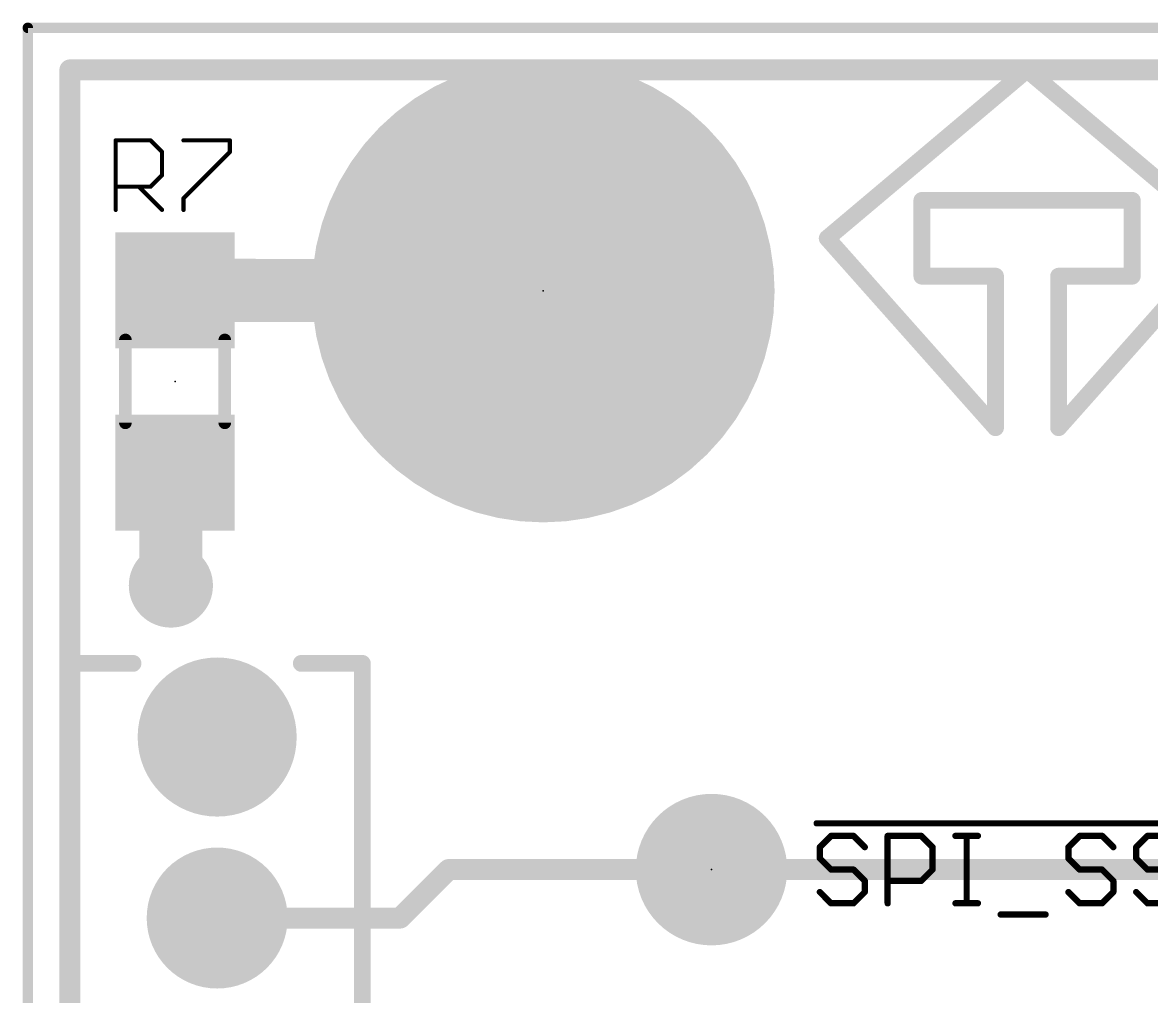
# Model space of a CAD drawing. Extents: x -19 to 124, y 0 to 88.
# Drawn here: x -0.06 to 13.57, y 70.86 to 82.61 of the extents above; entities that cross this region are included whole.
import ezdxf

# ---------------------------------------------------------------- set-up
doc = ezdxf.new("R2010")
doc.units = 0
for name, color, linetype in [('1', 12, 'CONTINUOUS'), ('16', 132, 'CONTINUOUS'), ('17', 110, 'CONTINUOUS'), ('18', 110, 'CONTINUOUS'), ('2', 110, 'CONTINUOUS'), ('20', 53, 'CONTINUOUS'), ('21', 253, 'CONTINUOUS'), ('23', 53, 'CONTINUOUS'), ('25', 253, 'CONTINUOUS')]:
    doc.layers.add(name, color=color, linetype=linetype)

# ---------------------------------------------------------------- blocks, each defined once
blk = doc.blocks.new('ROUNDP')
at = {"const_width": 0.5}
blk.add_lwpolyline([(0, -0.25, 1), (0, 0.25, 1), (0, -0.25)], format="xyb", dxfattribs=at)
blk = doc.blocks.new('RECT')
blk.add_solid([(-0.5, -0.5), (0.5, -0.5), (-0.5, 0.5), (0.5, 0.5)])
blk = doc.blocks.new('ROUNDV')
at = {"const_width": 0.5}
blk.add_lwpolyline([(0, -0.25, 1), (0, 0.25, 1), (0, -0.25)], format="xyb", dxfattribs=at)

msp = doc.modelspace()

# ---------------------------------------------------------------- linework, layer by layer
at = {"layer": '1'}
for points, const_width in [([(6.223, 79.375), (1.778, 79.3828)], 0.762), ([(1.778, 77.1828), (1.7272, 77.1906)], 0.762), ([(1.7272, 77.1906), (1.7272, 75.819)], 0.762), ([(4.4958, 71.8058), (5.08, 72.39)], 0.254), ([(5.08, 72.39), (8.255, 72.39)], 0.254), ([(2.286, 71.8058), (4.4958, 71.8058)], 0.254)]:
    msp.add_lwpolyline(points, dxfattribs=dict(at, const_width=const_width))
for points, const_width in [([(1.7783, 79.5733, 1), (1.7777, 79.1923)], 0.381), ([(6.2227, 79.1845, 1), (6.2233, 79.5655)], 0.381), ([(1.7561, 77.3789, 1), (1.6983, 77.0023)], 0.381), ([(1.9177, 77.1906, 1), (1.5367, 77.1906)], 0.381), ([(1.7491, 76.9945, 1), (1.8069, 77.3711)], 0.381), ([(1.5367, 75.819, 1), (1.9177, 75.819)], 0.381), ([(5.08, 72.4535, 1), (5.08, 72.3265)], 0.127), ([(5.1249, 72.3451, 1), (5.0351, 72.4349)], 0.127), ([(8.255, 72.3265, 1), (8.255, 72.4535)], 0.127), ([(2.286, 71.8693, 1), (2.286, 71.7423)], 0.127), ([(4.4509, 71.8507, 1), (4.5407, 71.7609)], 0.127), ([(4.4958, 71.7423, 1), (4.4958, 71.8693)], 0.127)]:
    msp.add_lwpolyline(points, format="xyb", dxfattribs=dict(at, const_width=const_width))
at = {"layer": '16', "const_width": 0.254}
msp.add_lwpolyline([(8.255, 72.39), (16.637, 72.39)], dxfattribs=at)
at = {"layer": '16', "const_width": 0.127}
msp.add_lwpolyline([(8.255, 72.4535, 1), (8.255, 72.3265)], format="xyb", dxfattribs=at)
at = {"layer": '2', "const_width": 0.254}
for points in [[(101.092, 82.042), (0.508, 82.042)], [(0.508, 82.042), (0.508, 0.508)]]:
    msp.add_lwpolyline(points, dxfattribs=at)
at = {"layer": '2', "const_width": 0.127}
for points in [[(0.508, 82.1055, 1), (0.508, 81.9785)], [(0.5715, 82.042, 1), (0.4445, 82.042)]]:
    msp.add_lwpolyline(points, format="xyb", dxfattribs=at)
at = {"layer": '20', "const_width": 0.0635}
for points in [[(0.0318, 82.55, 1), (-0.0318, 82.55)], [(0, 82.5817, 1), (0, 82.5182)]]:
    msp.add_lwpolyline(points, format="xyb", dxfattribs=at)
at = {"layer": '20', "const_width": 0.127}
for points in [[(101.6, 82.55), (0, 82.55)], [(0, 82.55), (0, 0)]]:
    msp.add_lwpolyline(points, dxfattribs=at)
at = {"layer": '21'}
for points, const_width in [([(1.178, 78.7828), (1.178, 77.7828)], 0.1524), ([(2.378, 77.7828), (2.378, 78.7828)], 0.1524), ([(0.5334, 74.8792), (0.5334, 56.2356)], 0.2032), ([(1.27, 74.8792), (0.5334, 74.8792)], 0.2032), ([(4.0386, 74.8792), (3.302, 74.8792)], 0.2032), ([(4.0386, 68.1482), (4.0386, 74.8792)], 0.2032)]:
    msp.add_lwpolyline(points, dxfattribs=dict(at, const_width=const_width))
for points, const_width in [([(1.2161, 78.7828, 1), (1.1399, 78.7828)], 0.0762), ([(2.4161, 78.7828, 1), (2.3399, 78.7828)], 0.0762), ([(1.1399, 77.7828, 1), (1.2161, 77.7828)], 0.0762), ([(2.3399, 77.7828, 1), (2.4161, 77.7828)], 0.0762), ([(0.5842, 74.8792, 1), (0.4826, 74.8792)], 0.1016), ([(0.5334, 74.93, 1), (0.5334, 74.8284)], 0.1016), ([(1.27, 74.8284, 1), (1.27, 74.93)], 0.1016), ([(3.302, 74.93, 1), (3.302, 74.8284)], 0.1016), ([(4.0894, 74.8792, 1), (3.9878, 74.8792)], 0.1016), ([(4.0386, 74.8284, 1), (4.0386, 74.93)], 0.1016)]:
    msp.add_lwpolyline(points, format="xyb", dxfattribs=dict(at, const_width=const_width))
at = {"layer": '23'}
for p in [(6.223, 79.375), (1.778, 78.2828), (8.255, 72.39)]:
    msp.add_point(p, dxfattribs=at)
at = {"layer": '25'}
for points, const_width in [([(9.652, 80.01), (12.065, 82.042)], 0.2032), ([(12.065, 82.042), (14.478, 80.01)], 0.2032), ([(1.061, 80.3529), (1.061, 81.1918)], 0.0508), ([(1.061, 81.1918), (1.4805, 81.1918)], 0.0508), ([(1.4805, 81.1918), (1.6203, 81.052)], 0.0508), ([(1.8796, 81.1918), (2.4389, 81.1918)], 0.0508), ([(2.4389, 81.1918), (2.4389, 81.052)], 0.0508), ([(1.6203, 81.052), (1.6203, 80.7724)], 0.0508), ([(2.4389, 81.052), (1.8796, 80.4927)], 0.0508), ([(1.6203, 80.7724), (1.4805, 80.6325)], 0.0508), ([(1.4805, 80.6325), (1.061, 80.6325)], 0.0508), ([(1.3407, 80.6325), (1.6203, 80.3529)], 0.0508), ([(10.795, 79.5528), (10.795, 80.4672)], 0.2032), ([(10.795, 80.4672), (13.335, 80.4672)], 0.2032), ([(13.335, 80.4672), (13.335, 79.5528)], 0.2032), ([(1.8796, 80.4927), (1.8796, 80.3529)], 0.0508), ([(11.684, 77.724), (9.652, 80.01)], 0.2032), ([(14.478, 80.01), (12.446, 77.724)], 0.2032), ([(11.684, 79.5528), (10.795, 79.5528)], 0.2032), ([(11.684, 77.724), (11.684, 79.5528)], 0.2032), ([(13.335, 79.5528), (12.446, 79.5528)], 0.2032), ([(12.446, 79.5528), (12.446, 77.724)], 0.2032), ([(9.525, 72.9488), (14.1636, 72.9488)], 0.0762), ([(9.6987, 72.7971), (9.5631, 72.6615)], 0.0762), ([(9.9698, 72.7971), (9.6987, 72.7971)], 0.0762), ([(10.1054, 72.6615), (9.9698, 72.7971)], 0.0762), ([(10.3817, 71.9836), (10.3817, 72.7971)], 0.0762), ([(10.3817, 72.7971), (10.7884, 72.7971)], 0.0762), ([(10.7884, 72.7971), (10.924, 72.6615)], 0.0762), ([(11.2003, 72.7971), (11.4714, 72.7971)], 0.0762), ([(11.3358, 71.9836), (11.3358, 72.7971)], 0.0762), ([(12.7001, 72.7971), (12.5646, 72.6615)], 0.0762), ([(12.9713, 72.7971), (12.7001, 72.7971)], 0.0762), ([(13.1069, 72.6615), (12.9713, 72.7971)], 0.0762), ([(13.5187, 72.7971), (13.3831, 72.6615)], 0.0762), ([(13.7899, 72.7971), (13.5187, 72.7971)], 0.0762), ([(9.5631, 72.6615), (9.5631, 72.5259)], 0.0762), ([(10.924, 72.6615), (10.924, 72.3903)], 0.0762), ([(12.5646, 72.6615), (12.5646, 72.5259)], 0.0762), ([(13.3831, 72.6615), (13.3831, 72.5259)], 0.0762), ([(9.5631, 72.5259), (9.6987, 72.3903)], 0.0762), ([(12.5646, 72.5259), (12.7001, 72.3903)], 0.0762), ([(13.3831, 72.5259), (13.5187, 72.3903)], 0.0762), ([(9.6987, 72.3903), (9.9698, 72.3903)], 0.0762), ([(9.9698, 72.3903), (10.1054, 72.2548)], 0.0762), ([(10.924, 72.3903), (10.7884, 72.2548)], 0.0762), ([(12.7001, 72.3903), (12.9713, 72.3903)], 0.0762), ([(12.9713, 72.3903), (13.1069, 72.2548)], 0.0762), ([(13.5187, 72.3903), (13.7899, 72.3903)], 0.0762), ([(10.1054, 72.2548), (10.1054, 72.1192)], 0.0762), ([(10.7884, 72.2548), (10.3817, 72.2548)], 0.0762), ([(13.1069, 72.2548), (13.1069, 72.1192)], 0.0762), ([(9.6987, 71.9836), (9.5631, 72.1192)], 0.0762), ([(10.1054, 72.1192), (9.9698, 71.9836)], 0.0762), ([(12.7001, 71.9836), (12.5646, 72.1192)], 0.0762), ([(13.1069, 72.1192), (12.9713, 71.9836)], 0.0762), ([(13.5187, 71.9836), (13.3831, 72.1192)], 0.0762), ([(9.9698, 71.9836), (9.6987, 71.9836)], 0.0762), ([(11.2003, 71.9836), (11.4714, 71.9836)], 0.0762), ([(12.9713, 71.9836), (12.7001, 71.9836)], 0.0762), ([(13.7899, 71.9836), (13.5187, 71.9836)], 0.0762), ([(11.746, 71.848), (12.2883, 71.848)], 0.0762)]:
    msp.add_lwpolyline(points, dxfattribs=dict(at, const_width=const_width))
for points, const_width in [([(12.0977, 82.0809, 1), (12.0323, 82.0031)], 0.1016), ([(12.0977, 82.0031, 1), (12.0323, 82.0809)], 0.1016), ([(1.0737, 81.1918, 1), (1.0483, 81.1918)], 0.0254), ([(1.061, 81.2045, 1), (1.061, 81.1791)], 0.0254), ([(1.4895, 81.2008, 1), (1.4715, 81.1828)], 0.0254), ([(1.4805, 81.1791, 1), (1.4805, 81.2045)], 0.0254), ([(1.8796, 81.2045, 1), (1.8796, 81.1791)], 0.0254), ([(2.4516, 81.1918, 1), (2.4262, 81.1918)], 0.0254), ([(2.4389, 81.1791, 1), (2.4389, 81.2045)], 0.0254), ([(1.633, 81.052, 1), (1.6076, 81.052)], 0.0254), ([(1.6113, 81.043, 1), (1.6293, 81.061)], 0.0254), ([(2.4262, 81.052, 1), (2.4516, 81.052)], 0.0254), ([(2.4479, 81.043, 1), (2.4299, 81.061)], 0.0254), ([(1.6076, 80.7724, 1), (1.633, 80.7724)], 0.0254), ([(1.6293, 80.7634, 1), (1.6113, 80.7813)], 0.0254), ([(1.061, 80.6452, 1), (1.061, 80.6198)], 0.0254), ([(1.3496, 80.6415, 1), (1.3317, 80.6236)], 0.0254), ([(1.4715, 80.6415, 1), (1.4895, 80.6236)], 0.0254), ([(1.4805, 80.6198, 1), (1.4805, 80.6452)], 0.0254), ([(10.8458, 80.4672, 1), (10.7442, 80.4672)], 0.1016), ([(10.795, 80.518, 1), (10.795, 80.4164)], 0.1016), ([(13.3858, 80.4672, 1), (13.2842, 80.4672)], 0.1016), ([(13.335, 80.4164, 1), (13.335, 80.518)], 0.1016), ([(1.8923, 80.4927, 1), (1.8669, 80.4927)], 0.0254), ([(1.8706, 80.5017, 1), (1.8886, 80.4837)], 0.0254), ([(1.0483, 80.3529, 1), (1.0737, 80.3529)], 0.0254), ([(1.6113, 80.3439, 1), (1.6293, 80.3619)], 0.0254), ([(1.8669, 80.3529, 1), (1.8923, 80.3529)], 0.0254), ([(9.69, 80.0437, 1), (9.614, 79.9763)], 0.1016), ([(9.6193, 80.0489, 1), (9.6847, 79.9711)], 0.1016), ([(10.795, 79.6036, 1), (10.795, 79.502)], 0.1016), ([(10.7442, 79.5528, 1), (10.8458, 79.5528)], 0.1016), ([(11.7348, 79.5528, 1), (11.6332, 79.5528)], 0.1016), ([(11.684, 79.502, 1), (11.684, 79.6036)], 0.1016), ([(12.446, 79.6036, 1), (12.446, 79.502)], 0.1016), ([(12.4968, 79.5528, 1), (12.3952, 79.5528)], 0.1016), ([(13.2842, 79.5528, 1), (13.3858, 79.5528)], 0.1016), ([(13.335, 79.502, 1), (13.335, 79.6036)], 0.1016), ([(11.6332, 77.724, 1), (11.7348, 77.724)], 0.1016), ([(11.646, 77.6903, 1), (11.722, 77.7577)], 0.1016), ([(12.408, 77.7577, 1), (12.484, 77.6903)], 0.1016), ([(12.3952, 77.724, 1), (12.4968, 77.724)], 0.1016), ([(9.525, 72.9678, 1), (9.525, 72.9298)], 0.0381), ([(9.6987, 72.8161, 1), (9.6987, 72.778)], 0.0381), ([(9.7122, 72.7836, 1), (9.6852, 72.8106)], 0.0381), ([(9.9833, 72.8106, 1), (9.9564, 72.7836)], 0.0381), ([(9.9698, 72.778, 1), (9.9698, 72.8161)], 0.0381), ([(10.4007, 72.7971, 1), (10.3626, 72.7971)], 0.0381), ([(10.3817, 72.8161, 1), (10.3817, 72.778)], 0.0381), ([(10.8019, 72.8106, 1), (10.775, 72.7836)], 0.0381), ([(10.7884, 72.778, 1), (10.7884, 72.8161)], 0.0381), ([(11.2003, 72.8161, 1), (11.2003, 72.778)], 0.0381), ([(11.3549, 72.7971, 1), (11.3168, 72.7971)], 0.0381), ([(11.4714, 72.778, 1), (11.4714, 72.8161)], 0.0381), ([(12.7001, 72.8161, 1), (12.7001, 72.778)], 0.0381), ([(12.7136, 72.7836, 1), (12.6867, 72.8106)], 0.0381), ([(12.9848, 72.8106, 1), (12.9578, 72.7836)], 0.0381), ([(12.9713, 72.778, 1), (12.9713, 72.8161)], 0.0381), ([(13.5187, 72.8161, 1), (13.5187, 72.778)], 0.0381), ([(13.5322, 72.7836, 1), (13.5052, 72.8106)], 0.0381), ([(9.5496, 72.675, 1), (9.5766, 72.648)], 0.0381), ([(9.5822, 72.6615, 1), (9.5441, 72.6615)], 0.0381), ([(10.092, 72.648, 1), (10.1189, 72.675)], 0.0381), ([(10.9431, 72.6615, 1), (10.905, 72.6615)], 0.0381), ([(10.9105, 72.648, 1), (10.9375, 72.675)], 0.0381), ([(12.5511, 72.675, 1), (12.578, 72.648)], 0.0381), ([(12.5836, 72.6615, 1), (12.5455, 72.6615)], 0.0381), ([(13.0934, 72.648, 1), (13.1204, 72.675)], 0.0381), ([(13.3697, 72.675, 1), (13.3966, 72.648)], 0.0381), ([(13.4022, 72.6615, 1), (13.3641, 72.6615)], 0.0381), ([(9.5766, 72.5394, 1), (9.5496, 72.5125)], 0.0381), ([(9.5441, 72.5259, 1), (9.5822, 72.5259)], 0.0381), ([(12.578, 72.5394, 1), (12.5511, 72.5125)], 0.0381), ([(12.5455, 72.5259, 1), (12.5836, 72.5259)], 0.0381), ([(13.3966, 72.5394, 1), (13.3697, 72.5125)], 0.0381), ([(13.3641, 72.5259, 1), (13.4022, 72.5259)], 0.0381), ([(9.6987, 72.4094, 1), (9.6987, 72.3713)], 0.0381), ([(9.6852, 72.3769, 1), (9.7122, 72.4038)], 0.0381), ([(9.9833, 72.4038, 1), (9.9564, 72.3769)], 0.0381), ([(9.9698, 72.3713, 1), (9.9698, 72.4094)], 0.0381), ([(10.905, 72.3903, 1), (10.9431, 72.3903)], 0.0381), ([(10.9375, 72.3769, 1), (10.9105, 72.4038)], 0.0381), ([(12.7001, 72.4094, 1), (12.7001, 72.3713)], 0.0381), ([(12.6867, 72.3769, 1), (12.7136, 72.4038)], 0.0381), ([(12.9848, 72.4038, 1), (12.9578, 72.3769)], 0.0381), ([(12.9713, 72.3713, 1), (12.9713, 72.4094)], 0.0381), ([(13.5187, 72.4094, 1), (13.5187, 72.3713)], 0.0381), ([(13.5052, 72.3769, 1), (13.5322, 72.4038)], 0.0381), ([(10.1245, 72.2548, 1), (10.0864, 72.2548)], 0.0381), ([(10.092, 72.2413, 1), (10.1189, 72.2682)], 0.0381), ([(10.3817, 72.2738, 1), (10.3817, 72.2357)], 0.0381), ([(10.775, 72.2682, 1), (10.8019, 72.2413)], 0.0381), ([(10.7884, 72.2357, 1), (10.7884, 72.2738)], 0.0381), ([(13.1259, 72.2548, 1), (13.0878, 72.2548)], 0.0381), ([(13.0934, 72.2413, 1), (13.1204, 72.2682)], 0.0381), ([(9.5766, 72.1327, 1), (9.5496, 72.1057)], 0.0381), ([(10.0864, 72.1192, 1), (10.1245, 72.1192)], 0.0381), ([(10.1189, 72.1057, 1), (10.092, 72.1327)], 0.0381), ([(12.578, 72.1327, 1), (12.5511, 72.1057)], 0.0381), ([(13.0878, 72.1192, 1), (13.1259, 72.1192)], 0.0381), ([(13.1204, 72.1057, 1), (13.0934, 72.1327)], 0.0381), ([(13.3966, 72.1327, 1), (13.3697, 72.1057)], 0.0381), ([(9.6987, 72.0027, 1), (9.6987, 71.9646)], 0.0381), ([(9.6852, 71.9701, 1), (9.7122, 71.9971)], 0.0381), ([(9.9564, 71.9971, 1), (9.9833, 71.9701)], 0.0381), ([(9.9698, 71.9646, 1), (9.9698, 72.0027)], 0.0381), ([(10.3626, 71.9836, 1), (10.4007, 71.9836)], 0.0381), ([(11.2003, 72.0027, 1), (11.2003, 71.9646)], 0.0381), ([(11.3168, 71.9836, 1), (11.3549, 71.9836)], 0.0381), ([(11.4714, 71.9646, 1), (11.4714, 72.0027)], 0.0381), ([(12.7001, 72.0027, 1), (12.7001, 71.9646)], 0.0381), ([(12.6867, 71.9701, 1), (12.7136, 71.9971)], 0.0381), ([(12.9578, 71.9971, 1), (12.9848, 71.9701)], 0.0381), ([(12.9713, 71.9646, 1), (12.9713, 72.0027)], 0.0381), ([(13.5187, 72.0027, 1), (13.5187, 71.9646)], 0.0381), ([(13.5052, 71.9701, 1), (13.5322, 71.9971)], 0.0381), ([(11.746, 71.8671, 1), (11.746, 71.829)], 0.0381), ([(12.2883, 71.829, 1), (12.2883, 71.8671)], 0.0381)]:
    msp.add_lwpolyline(points, format="xyb", dxfattribs=dict(at, const_width=const_width))

# ---------------------------------------------------------------- block references
at = {"layer": '1', "xscale": 1.4, "yscale": 1.44, "rotation": 270}
for p in [(1.778, 79.3828), (1.778, 77.1828)]:
    msp.add_blockref('RECT', p, dxfattribs=at)
at = {"layer": '17'}
for p, xscale, yscale in [((6.223, 79.375), 5.588, 5.588), ((6.223, 79.375), 5.588, 5.588), ((6.223, 79.375), 5.588, 5.588), ((6.223, 79.375), 5.588, 5.588), ((8.255, 72.39), 1.8288, 1.8288), ((8.255, 72.39), 1.8288, 1.8288), ((8.255, 72.39), 1.8288, 1.8288), ((8.255, 72.39), 1.8288, 1.8288), ((8.255, 72.39), 1.8288, 1.8288), ((8.255, 72.39), 1.8288, 1.8288), ((8.255, 72.39), 1.8288, 1.8288), ((8.255, 72.39), 1.8288, 1.8288)]:
    msp.add_blockref('ROUNDP', p, dxfattribs=dict(at, xscale=xscale, yscale=yscale))
at = {"layer": '17', "rotation": 90}
for p, xscale, yscale in [((2.286, 73.9902), 1.9202, 1.9202), ((2.286, 73.9902), 1.9202, 1.9202), ((2.286, 73.9902), 1.9202, 1.9202), ((2.286, 73.9902), 1.9202, 1.9202), ((2.286, 71.8058), 1.7018, 1.7018), ((2.286, 71.8058), 1.7018, 1.7018), ((2.286, 71.8058), 1.7018, 1.7018), ((2.286, 71.8058), 1.7018, 1.7018)]:
    msp.add_blockref('ROUNDP', p, dxfattribs=dict(at, xscale=xscale, yscale=yscale))
at = {"layer": '18', "xscale": 1.016, "yscale": 1.016}
msp.add_blockref('ROUNDV', (1.7272, 75.819), dxfattribs=at)
msp.add_blockref('ROUNDV', (1.7272, 75.819), dxfattribs=at)

doc.saveas('drawing.dxf')
